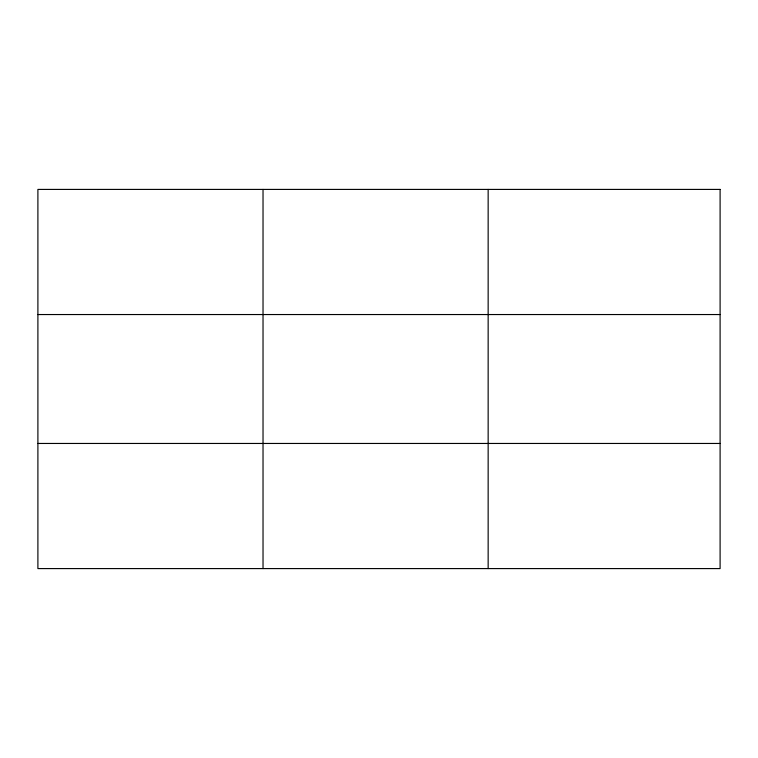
<?xml version="1.0" encoding="UTF-8"?>
<svg xmlns="http://www.w3.org/2000/svg" width="758" height="758" viewBox="0 0 758 758"><rect width="100%" height="100%" fill="white"/><g stroke="black" fill="none" stroke-linecap="round" stroke-linejoin="round"><path stroke-width="1.14" d="M263.026 189.415L263.026 568.585M488.152 189.415L488.152 568.585M37.9 314.542L720.1 314.542M37.9 443.458L720.1 443.458M720.1 189.415L720.1 568.585L37.9 568.585L37.9 189.415L720.1 189.415"/></g></svg>
